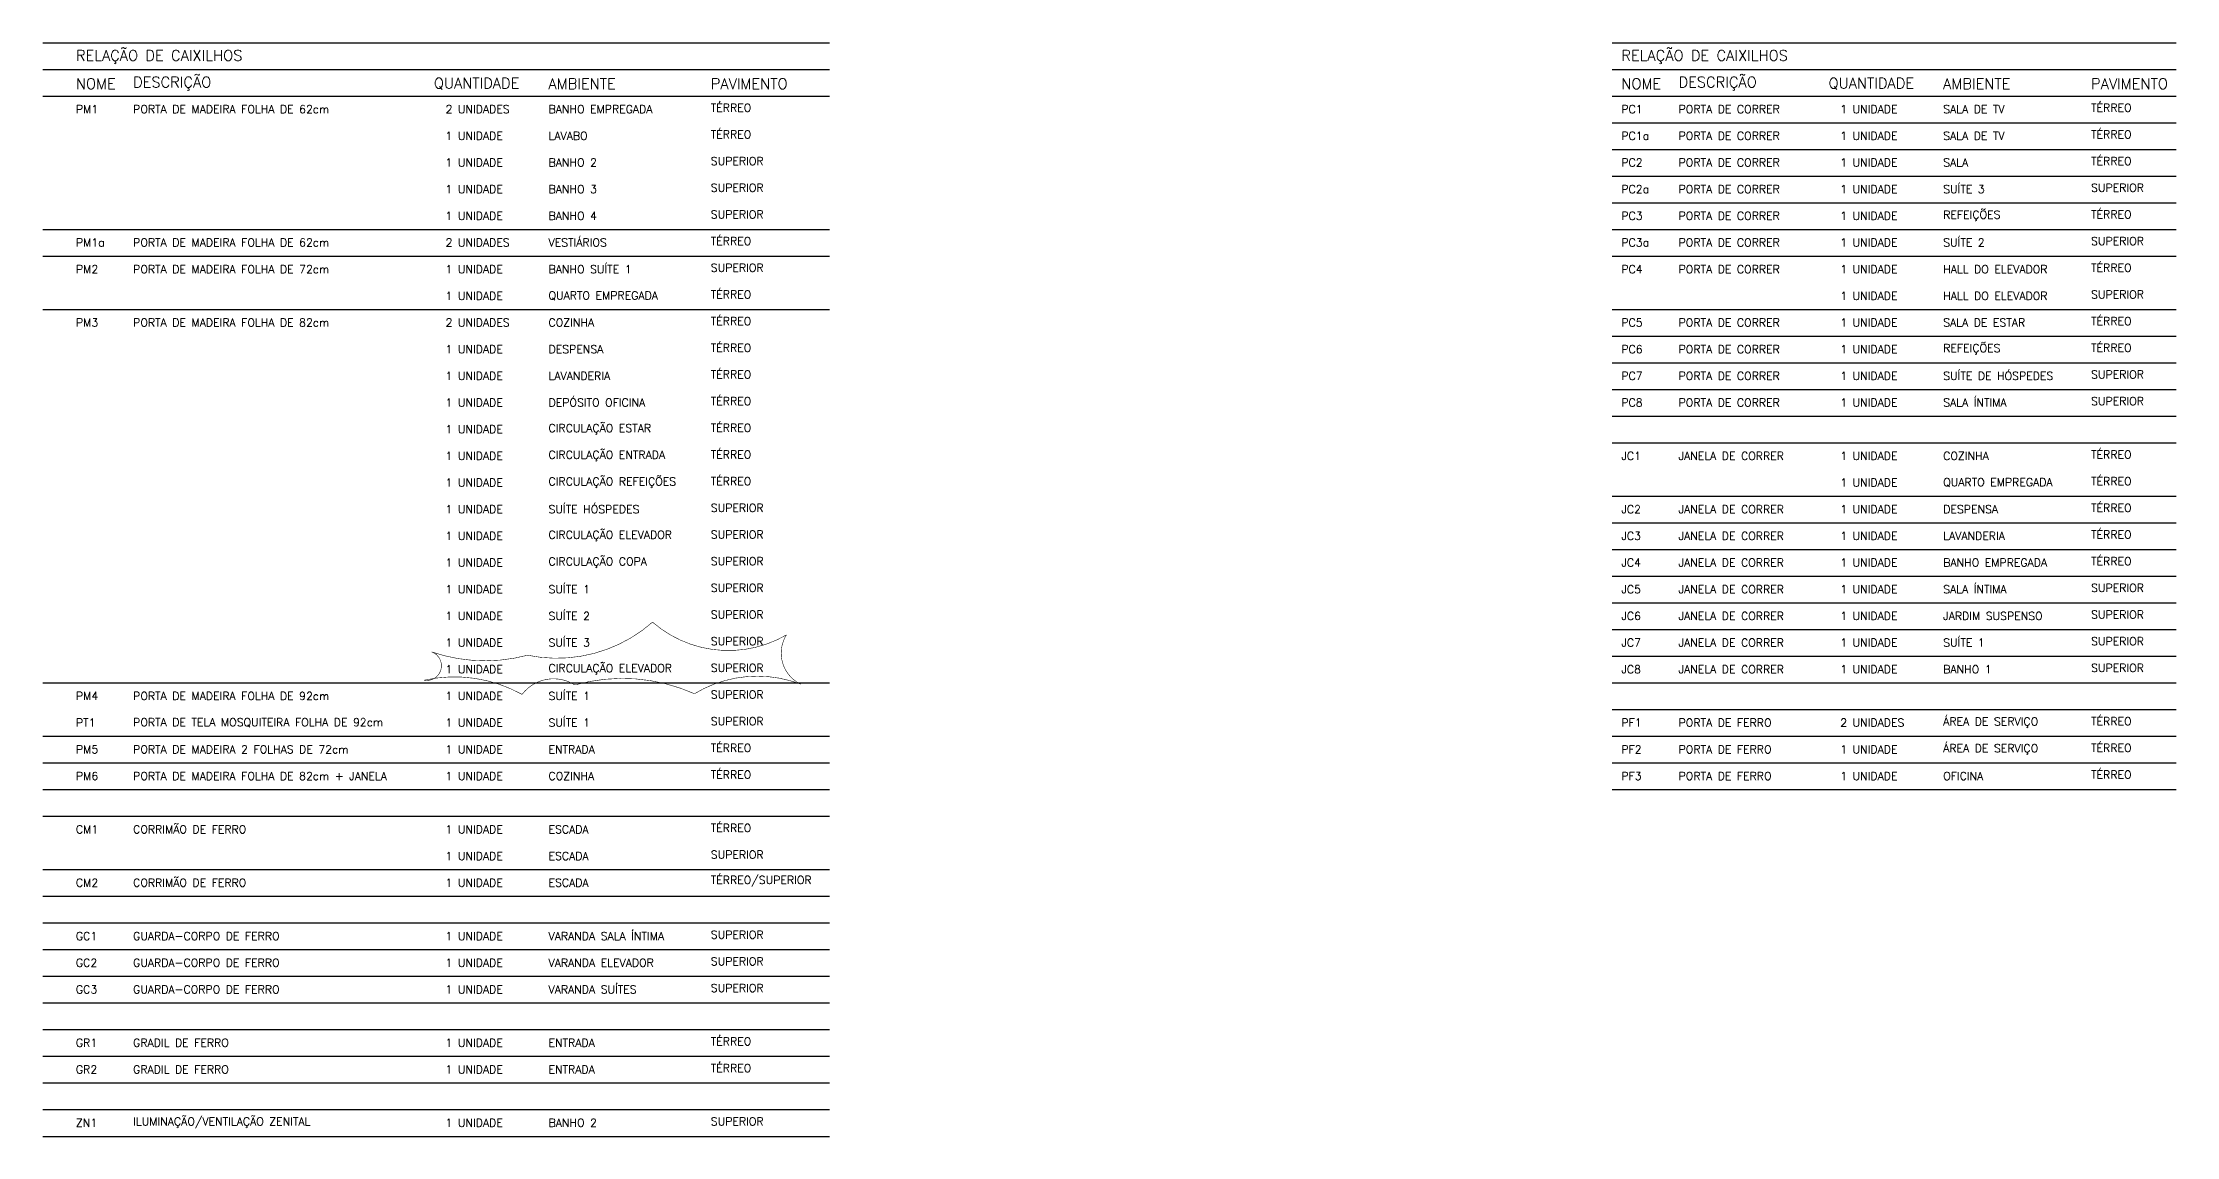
# Model space of a CAD drawing. Header units: millimetres. Extents: x 193 to 586, y 108 to 133.
# Drawn here: x 193.35 to 213.35, y 107.81 to 118.06 of the extents above; entities that cross this region are included whole.
import ezdxf

# ---------------------------------------------------------------- set-up
doc = ezdxf.new("R2010")
doc.units = ezdxf.units.MM
doc.layers.add('NOTAS', color=2, linetype='Continuous')
doc.styles.add('60-50', font='romans.shx', dxfattribs={"height": 0.075})

msp = doc.modelspace()

# ---------------------------------------------------------------- linework, layer by layer
at = {"layer": 'NOTAS', "color": 1}
for p, q in [((193.3516, 118.0643), (200.7255, 118.0643)), ((208.0593, 118.0643), (213.3471, 118.0643)), ((193.3516, 117.8143), (200.7255, 117.8143)), ((208.0593, 117.8143), (213.3471, 117.8143)), ((193.3516, 117.5643), (200.7255, 117.5643)), ((208.0593, 117.5643), (213.3471, 117.5643)), ((208.0593, 117.3143), (213.3471, 117.3143)), ((208.0593, 117.0643), (213.3471, 117.0643)), ((208.0593, 116.8143), (213.3471, 116.8143)), ((208.0593, 116.5643), (213.3471, 116.5643)), ((193.3516, 116.3143), (200.7255, 116.3143)), ((208.0593, 116.3143), (213.3471, 116.3143)), ((193.3516, 116.0643), (200.7255, 116.0643)), ((208.0593, 116.0643), (213.3471, 116.0643)), ((193.3516, 115.5643), (200.7255, 115.5643)), ((208.0593, 115.5643), (213.3471, 115.5643)), ((208.0593, 115.3143), (213.3471, 115.3143)), ((208.0593, 115.0643), (213.3471, 115.0643)), ((208.0593, 114.8143), (213.3471, 114.8143)), ((208.0593, 114.5643), (213.3471, 114.5643)), ((208.0593, 114.3143), (213.3471, 114.3143)), ((208.0593, 113.8143), (213.3471, 113.8143)), ((208.0593, 113.5643), (213.3471, 113.5643)), ((208.0593, 113.3143), (213.3471, 113.3143)), ((208.0593, 113.0643), (213.3471, 113.0643)), ((208.0593, 112.8143), (213.3471, 112.8143)), ((208.0593, 112.5643), (213.3471, 112.5643)), ((208.0593, 112.3143), (213.3471, 112.3143)), ((193.3516, 112.0643), (200.7255, 112.0643)), ((208.0593, 112.0643), (213.3471, 112.0643)), ((208.0593, 111.8143), (213.3471, 111.8143)), ((193.3516, 111.5643), (200.7255, 111.5643)), ((208.0593, 111.5643), (213.3471, 111.5643)), ((193.3516, 111.3143), (200.7255, 111.3143)), ((208.0593, 111.3143), (213.3471, 111.3143)), ((193.3516, 111.0643), (200.7255, 111.0643)), ((208.0593, 111.0643), (213.3471, 111.0643)), ((193.3516, 110.8143), (200.7255, 110.8143)), ((193.3516, 110.3143), (200.7255, 110.3143)), ((193.3516, 110.0643), (200.7255, 110.0643)), ((193.3516, 109.8143), (200.7255, 109.8143)), ((193.3516, 109.5643), (200.7255, 109.5643)), ((193.3516, 109.3143), (200.7255, 109.3143)), ((193.3516, 109.0643), (200.7255, 109.0643)), ((193.3516, 108.8143), (200.7255, 108.8143)), ((193.3516, 108.5643), (200.7255, 108.5643)), ((193.3516, 108.3143), (200.7255, 108.3143)), ((193.3516, 108.0643), (200.7255, 108.0643)), ((193.3516, 107.8143), (200.7255, 107.8143))]:
    msp.add_line(p, q, dxfattribs=at)
at = {"layer": 'NOTAS', "color": 211, "const_width": 0.005}
msp.add_lwpolyline([(200.455, 112.0523), (200.455, 112.0523, 0), (200.455, 112.0523, 0.2314187), (199.4597, 111.9625, 0.1749051), (198.3385, 112.0448, 0.3898783), (197.8444, 111.9561, 0.1837874), (196.9259, 112.0891, 0.9279112), (196.9955, 112.3549, 0.1492788), (197.8951, 112.3233, 0.2357833), (199.0669, 112.6334, 0.3207652), (200.3212, 112.5132, 0.444946), (200.455, 112.0523)], format="xyb", close=True, dxfattribs=at)

# ---------------------------------------------------------------- texts
at = {"layer": 'NOTAS', "color": 4, "ltscale": 0.5, "char_height": 0.1, "attachment_point": 4, "style": '60-50'}
for s, insert in [('RELAÇÃO DE CAIXILHOS', (193.6631, 117.93)), ('RELAÇÃO DE CAIXILHOS', (208.1465, 117.93)), ('NOME', (193.6631, 117.68)), ('DESCRIÇÃO', (194.1992, 117.68)), ('QUANTIDADE', (197.0176, 117.68)), ('AMBIENTE', (198.0921, 117.68)), ('PAVIMENTO', (199.6127, 117.68)), ('NOME', (208.1465, 117.68)), ('DESCRIÇÃO', (208.6826, 117.68)), ('QUANTIDADE', (210.0879, 117.68)), ('AMBIENTE', (211.1624, 117.68)), ('PAVIMENTO', (212.5484, 117.68))]:
    msp.add_mtext(s, dxfattribs=dict(at, insert=insert))
at = {"layer": 'NOTAS', "ltscale": 0.5, "char_height": 0.075, "attachment_point": 4, "style": '60-50'}
for s, insert in [('PM1', (193.6631, 117.4413)), ('PORTA DE MADEIRA FOLHA DE 62cm', (194.1992, 117.4413)), ('2 UNIDADES', (197.1272, 117.4413)), ('BANHO EMPREGADA', (198.0921, 117.4413)), ('TÉRREO', (199.6127, 117.4543)), ('PC1', (208.1465, 117.4413)), ('PORTA DE CORRER', (208.6826, 117.4413)), ('1 UNIDADE', (210.1974, 117.4413)), ('SALA DE TV', (211.1624, 117.4413)), ('TÉRREO', (212.5484, 117.4543)), ('1 UNIDADE', (197.1272, 117.1913)), ('LAVABO', (198.0921, 117.1913)), ('TÉRREO', (199.6127, 117.2043)), ('PC1a', (208.1465, 117.1913)), ('PORTA DE CORRER', (208.6826, 117.1913)), ('1 UNIDADE', (210.1974, 117.1913)), ('SALA DE TV', (211.1624, 117.1913)), ('TÉRREO', (212.5484, 117.2043)), ('1 UNIDADE', (197.1272, 116.9413)), ('BANHO 2', (198.0921, 116.9413)), ('SUPERIOR', (199.6127, 116.9543)), ('PC2', (208.1465, 116.9413)), ('PORTA DE CORRER', (208.6826, 116.9413)), ('1 UNIDADE', (210.1974, 116.9413)), ('SALA', (211.1624, 116.9413)), ('TÉRREO', (212.5484, 116.9543)), ('1 UNIDADE', (197.1272, 116.6913)), ('BANHO 3', (198.0921, 116.6913)), ('SUPERIOR', (199.6127, 116.7043)), ('PC2a', (208.1465, 116.6913)), ('PORTA DE CORRER', (208.6826, 116.6913)), ('1 UNIDADE', (210.1974, 116.6913)), ('SUÍTE 3', (211.1624, 116.6913)), ('SUPERIOR', (212.5484, 116.7043)), ('1 UNIDADE', (197.1272, 116.4413)), ('BANHO 4', (198.0921, 116.4413)), ('SUPERIOR', (199.6127, 116.4543)), ('PC3', (208.1465, 116.4413)), ('PORTA DE CORRER', (208.6826, 116.4413)), ('1 UNIDADE', (210.1974, 116.4413)), ('REFEIÇÕES', (211.1624, 116.4413)), ('TÉRREO', (212.5484, 116.4543)), ('PM1a', (193.6631, 116.1913)), ('PORTA DE MADEIRA FOLHA DE 62cm', (194.1992, 116.1913)), ('2 UNIDADES', (197.1272, 116.1913)), ('VESTIÁRIOS', (198.0921, 116.1913)), ('TÉRREO', (199.6127, 116.2043)), ('PC3a', (208.1465, 116.1913)), ('PORTA DE CORRER', (208.6826, 116.1913)), ('1 UNIDADE', (210.1974, 116.1913)), ('SUÍTE 2', (211.1624, 116.1913)), ('SUPERIOR', (212.5484, 116.2043)), ('PM2', (193.6631, 115.9413)), ('PORTA DE MADEIRA FOLHA DE 72cm', (194.1992, 115.9413)), ('1 UNIDADE', (197.1272, 115.9413)), ('BANHO SUÍTE 1', (198.0921, 115.9413)), ('SUPERIOR', (199.6127, 115.9543)), ('PC4', (208.1465, 115.9413)), ('PORTA DE CORRER', (208.6826, 115.9413)), ('1 UNIDADE', (210.1974, 115.9413)), ('HALL DO ELEVADOR', (211.1624, 115.9413)), ('TÉRREO', (212.5484, 115.9543)), ('1 UNIDADE', (197.1272, 115.6913)), ('QUARTO EMPREGADA', (198.0921, 115.6913)), ('TÉRREO', (199.6127, 115.7043)), ('1 UNIDADE', (210.1974, 115.6913)), ('HALL DO ELEVADOR', (211.1624, 115.6913)), ('SUPERIOR', (212.5484, 115.7043)), ('PM3', (193.6631, 115.4413)), ('PORTA DE MADEIRA FOLHA DE 82cm', (194.1992, 115.4413)), ('2 UNIDADES', (197.1272, 115.4413)), ('COZINHA', (198.0921, 115.4413)), ('TÉRREO', (199.6127, 115.4543)), ('PC5', (208.1465, 115.4413)), ('PORTA DE CORRER', (208.6826, 115.4413)), ('1 UNIDADE', (210.1974, 115.4413)), ('SALA DE ESTAR', (211.1624, 115.4413)), ('TÉRREO', (212.5484, 115.4543)), ('1 UNIDADE', (197.1272, 115.1913)), ('DESPENSA', (198.0921, 115.1913)), ('TÉRREO', (199.6127, 115.2043)), ('PC6', (208.1465, 115.1913)), ('PORTA DE CORRER', (208.6826, 115.1913)), ('1 UNIDADE', (210.1974, 115.1913)), ('REFEIÇÕES', (211.1624, 115.1913)), ('TÉRREO', (212.5484, 115.2043)), ('1 UNIDADE', (197.1272, 114.9413)), ('LAVANDERIA', (198.0921, 114.9413)), ('TÉRREO', (199.6127, 114.9543)), ('PC7', (208.1465, 114.9413)), ('PORTA DE CORRER', (208.6826, 114.9413)), ('1 UNIDADE', (210.1974, 114.9413)), ('SUÍTE DE HÓSPEDES', (211.1624, 114.9413)), ('SUPERIOR', (212.5484, 114.9543)), ('1 UNIDADE', (197.1272, 114.6913)), ('DEPÓSITO OFICINA', (198.0921, 114.6913)), ('TÉRREO', (199.6127, 114.7043)), ('PC8', (208.1465, 114.6913)), ('PORTA DE CORRER', (208.6826, 114.6913)), ('1 UNIDADE', (210.1974, 114.6913)), ('SALA ÍNTIMA', (211.1624, 114.6913)), ('SUPERIOR', (212.5484, 114.7043)), ('1 UNIDADE', (197.1272, 114.4413)), ('CIRCULAÇÃO ESTAR', (198.0921, 114.4413)), ('TÉRREO', (199.6127, 114.4543)), ('1 UNIDADE', (197.1272, 114.1913)), ('CIRCULAÇÃO ENTRADA', (198.0921, 114.1913)), ('TÉRREO', (199.6127, 114.2043)), ('JC1', (208.1465, 114.1913)), ('JANELA DE CORRER', (208.6826, 114.1913)), ('1 UNIDADE', (210.1974, 114.1913)), ('COZINHA', (211.1624, 114.1913)), ('TÉRREO', (212.5484, 114.2043)), ('1 UNIDADE', (197.1272, 113.9413)), ('CIRCULAÇÃO REFEIÇÕES', (198.0921, 113.9413)), ('TÉRREO', (199.6127, 113.9543)), ('1 UNIDADE', (210.1974, 113.9413)), ('QUARTO EMPREGADA', (211.1624, 113.9413)), ('TÉRREO', (212.5484, 113.9543)), ('1 UNIDADE', (197.1272, 113.6913)), ('SUÍTE HÓSPEDES', (198.0921, 113.6913)), ('SUPERIOR', (199.6127, 113.7043)), ('JC2', (208.1465, 113.6913)), ('JANELA DE CORRER', (208.6826, 113.6913)), ('1 UNIDADE', (210.1974, 113.6913)), ('DESPENSA', (211.1624, 113.6913)), ('TÉRREO', (212.5484, 113.7043)), ('1 UNIDADE', (197.1272, 113.4413)), ('CIRCULAÇÃO ELEVADOR', (198.0921, 113.4413)), ('SUPERIOR', (199.6127, 113.4543)), ('JC3', (208.1465, 113.4413)), ('JANELA DE CORRER', (208.6826, 113.4413)), ('1 UNIDADE', (210.1974, 113.4413)), ('LAVANDERIA', (211.1624, 113.4413)), ('TÉRREO', (212.5484, 113.4543)), ('1 UNIDADE', (197.1272, 113.1913)), ('CIRCULAÇÃO COPA', (198.0921, 113.1913)), ('SUPERIOR', (199.6127, 113.2043)), ('JC4', (208.1465, 113.1913)), ('JANELA DE CORRER', (208.6826, 113.1913)), ('1 UNIDADE', (210.1974, 113.1913)), ('BANHO EMPREGADA', (211.1624, 113.1913)), ('TÉRREO', (212.5484, 113.2043)), ('1 UNIDADE', (197.1272, 112.9413)), ('SUÍTE 1', (198.0921, 112.9413)), ('SUPERIOR', (199.6127, 112.9543)), ('JC5', (208.1465, 112.9413)), ('JANELA DE CORRER', (208.6826, 112.9413)), ('1 UNIDADE', (210.1974, 112.9413)), ('SALA ÍNTIMA', (211.1624, 112.9413)), ('SUPERIOR', (212.5484, 112.9543)), ('1 UNIDADE', (197.1272, 112.6913)), ('SUÍTE 2', (198.0921, 112.6913)), ('SUPERIOR', (199.6127, 112.7043)), ('JC6', (208.1465, 112.6913)), ('JANELA DE CORRER', (208.6826, 112.6913)), ('1 UNIDADE', (210.1974, 112.6913)), ('JARDIM SUSPENSO', (211.1624, 112.6913)), ('SUPERIOR', (212.5484, 112.7043)), ('1 UNIDADE', (197.1272, 112.4413)), ('SUÍTE 3', (198.0921, 112.4413)), ('SUPERIOR', (199.6127, 112.4543)), ('JC7', (208.1465, 112.4413)), ('JANELA DE CORRER', (208.6826, 112.4413)), ('1 UNIDADE', (210.1974, 112.4413)), ('SUÍTE 1', (211.1624, 112.4413)), ('SUPERIOR', (212.5484, 112.4543)), ('1 UNIDADE', (197.1272, 112.1913)), ('CIRCULAÇÃO ELEVADOR', (198.0921, 112.1913)), ('SUPERIOR', (199.6127, 112.2043)), ('JC8', (208.1465, 112.1913)), ('JANELA DE CORRER', (208.6826, 112.1913)), ('1 UNIDADE', (210.1974, 112.1913)), ('BANHO 1', (211.1624, 112.1913)), ('SUPERIOR', (212.5484, 112.2043)), ('PM4', (193.6631, 111.9413)), ('PORTA DE MADEIRA FOLHA DE 92cm', (194.1992, 111.9413)), ('1 UNIDADE', (197.1272, 111.9413)), ('SUÍTE 1', (198.0921, 111.9413)), ('SUPERIOR', (199.6127, 111.9543)), ('PT1', (193.6631, 111.6913)), ('PORTA DE TELA MOSQUITEIRA FOLHA DE 92cm', (194.1992, 111.6913)), ('1 UNIDADE', (197.1272, 111.6913)), ('SUÍTE 1', (198.0921, 111.6913)), ('SUPERIOR', (199.6127, 111.7043)), ('PF1', (208.1465, 111.6913)), ('PORTA DE FERRO', (208.6826, 111.6913)), ('2 UNIDADES', (210.1974, 111.6913)), ('ÁREA DE SERVIÇO', (211.1624, 111.6913)), ('TÉRREO', (212.5484, 111.7043)), ('PM5', (193.6631, 111.4413)), ('PORTA DE MADEIRA 2 FOLHAS DE 72cm', (194.1992, 111.4413)), ('1 UNIDADE', (197.1272, 111.4413)), ('ENTRADA', (198.0921, 111.4413)), ('TÉRREO', (199.6127, 111.4543)), ('PF2', (208.1465, 111.4413)), ('PORTA DE FERRO', (208.6826, 111.4413)), ('1 UNIDADE', (210.1974, 111.4413)), ('ÁREA DE SERVIÇO', (211.1624, 111.4413)), ('TÉRREO', (212.5484, 111.4543)), ('PM6', (193.6631, 111.1913)), ('PORTA DE MADEIRA FOLHA DE 82cm + JANELA', (194.1992, 111.1913)), ('1 UNIDADE', (197.1272, 111.1913)), ('COZINHA', (198.0921, 111.1913)), ('TÉRREO', (199.6127, 111.2043)), ('PF3', (208.1465, 111.1913)), ('PORTA DE FERRO', (208.6826, 111.1913)), ('1 UNIDADE', (210.1974, 111.1913)), ('OFICINA', (211.1624, 111.1913)), ('TÉRREO', (212.5484, 111.2043)), ('CM1', (193.6631, 110.6913)), ('CORRIMÃO DE FERRO', (194.1992, 110.6913)), ('1 UNIDADE', (197.1272, 110.6913)), ('ESCADA', (198.0921, 110.6913)), ('TÉRREO', (199.6127, 110.7043)), ('1 UNIDADE', (197.1272, 110.4413)), ('ESCADA', (198.0921, 110.4413)), ('SUPERIOR', (199.6127, 110.4543)), ('CM2', (193.6631, 110.1913)), ('CORRIMÃO DE FERRO', (194.1992, 110.1913)), ('1 UNIDADE', (197.1272, 110.1913)), ('ESCADA', (198.0921, 110.1913)), ('TÉRREO/SUPERIOR', (199.6127, 110.2043)), ('GC1', (193.6631, 109.6913)), ('GUARDA-CORPO DE FERRO', (194.1992, 109.6913)), ('1 UNIDADE', (197.1272, 109.6913)), ('VARANDA SALA ÍNTIMA', (198.0921, 109.6913)), ('SUPERIOR', (199.6127, 109.7043)), ('GC2', (193.6631, 109.4413)), ('GUARDA-CORPO DE FERRO', (194.1992, 109.4413)), ('1 UNIDADE', (197.1272, 109.4413)), ('VARANDA ELEVADOR', (198.0921, 109.4413)), ('SUPERIOR', (199.6127, 109.4543)), ('GC3', (193.6631, 109.1913)), ('GUARDA-CORPO DE FERRO', (194.1992, 109.1913)), ('1 UNIDADE', (197.1272, 109.1913)), ('VARANDA SUÍTES', (198.0921, 109.1913)), ('SUPERIOR', (199.6127, 109.2043)), ('GR1', (193.6631, 108.6913)), ('GRADIL DE FERRO', (194.1992, 108.6913)), ('1 UNIDADE', (197.1272, 108.6913)), ('ENTRADA', (198.0921, 108.6913)), ('TÉRREO', (199.6127, 108.7043)), ('GR2', (193.6631, 108.4413)), ('GRADIL DE FERRO', (194.1992, 108.4413)), ('1 UNIDADE', (197.1272, 108.4413)), ('ENTRADA', (198.0921, 108.4413)), ('TÉRREO', (199.6127, 108.4543)), ('ZN1', (193.6631, 107.9413)), ('ILUMINAÇÃO/VENTILAÇÃO ZENITAL', (194.1992, 107.9413)), ('1 UNIDADE', (197.1272, 107.9413)), ('BANHO 2', (198.0921, 107.9413)), ('SUPERIOR', (199.6127, 107.9543))]:
    msp.add_mtext(s, dxfattribs=dict(at, insert=insert))

doc.saveas('drawing.dxf')
